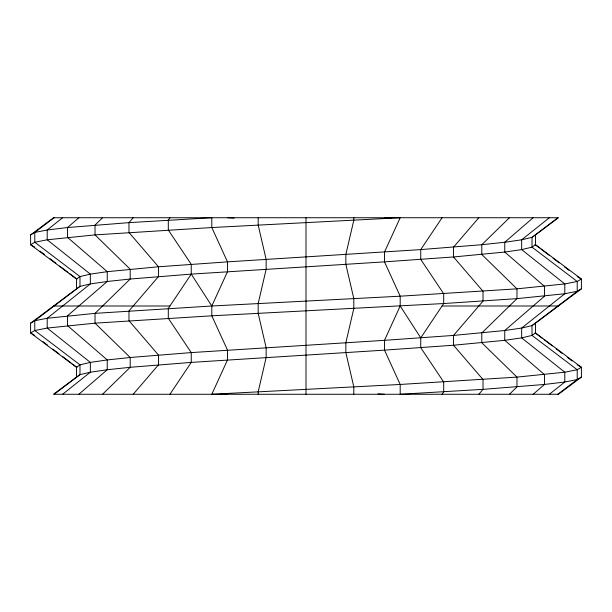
<?xml version="1.0" encoding="UTF-8"?>
<svg xmlns="http://www.w3.org/2000/svg" width="612" height="612" viewBox="0 0 612 612"><rect width="100%" height="100%" fill="white"/><g stroke="black" fill="none" stroke-linecap="round" stroke-linejoin="round"><path stroke-width="0.92" d="M577.215 364.844L581.4 367.299L577.215 369.747L564.792 372.203L516.972 377.107L400.194 384.458L211.806 394.266L227.503 359.94L227.503 350.133L211.806 315.807L211.806 306L227.503 271.674L227.503 261.867L211.806 227.542L211.806 217.734L128.979 222.638L67.496 227.542L47.208 229.99L34.785 232.445L30.6 234.893L30.6 244.701L76.5 279.026L76.5 288.833L30.6 323.167L30.6 332.974L76.5 367.299L76.5 377.107L53.55 394.266L558.45 394.266L581.4 377.107L581.4 367.299L535.5 332.974L535.5 323.167L581.4 288.833L581.4 279.026L535.5 244.701L535.5 234.893L558.45 217.734L53.55 217.734L30.6 234.893M34.785 247.156L30.6 244.701L34.785 242.253L47.208 239.797L95.028 234.893L211.806 227.542L400.194 217.734L384.497 252.06L384.497 261.867L400.194 296.193L400.194 306L384.497 340.326L384.497 350.133L400.194 384.458L400.194 394.266L483.021 389.362L544.504 384.458L564.792 382.01L577.215 379.555L581.4 377.107M169.937 217.734L168.3 220.182L168.3 229.99L191.25 264.315L191.25 274.122L211.806 306L400.194 296.193L516.972 288.833L564.792 283.93L577.215 281.482L581.4 279.026L577.215 276.578M535.5 244.701L532.012 247.156L521.661 249.604L504.755 252.06L453.523 256.964L384.497 261.867L191.25 274.122L168.3 308.456L168.3 318.263L191.25 352.589L191.25 362.396L169.937 394.266M442.063 217.734L420.75 249.604L420.75 259.412L443.7 293.737L443.7 303.544L420.75 337.878L420.75 347.685L443.7 382.01L443.7 391.818L442.063 394.266M133.194 217.734L128.979 222.638L128.979 232.445L158.477 266.771L158.477 276.578L128.979 310.904L128.979 320.711L158.477 355.037L158.477 364.844L133.194 394.266M478.806 217.734L453.523 247.156L453.523 256.964L483.021 291.289L483.021 301.096L453.523 335.422L453.523 345.229L483.021 379.555L483.021 389.362L478.806 394.266M102.564 217.734L95.028 225.086L95.028 234.893L130.195 269.219L130.195 279.026L95.028 313.359L47.208 318.263L34.785 320.711L30.6 323.167M102.564 394.266L130.195 367.299L191.25 362.396L384.497 350.133L453.523 345.229L504.755 340.326L521.661 337.878L532.012 335.422L535.5 332.974M509.436 217.734L481.805 244.701L420.75 249.604L227.503 261.867L158.477 266.771L107.245 271.674L90.339 274.122L79.988 276.578L76.5 279.026M509.436 394.266L516.972 386.914L516.972 377.107L481.805 342.781L481.805 332.974L516.972 298.641L564.792 293.737L577.215 291.289L581.4 288.833M78.856 217.734L67.496 227.542L67.496 237.349L107.245 271.674L107.245 281.482L67.496 315.807L67.496 325.615L107.245 359.94L130.195 357.492L191.25 352.589L384.497 340.326L453.523 335.422L504.755 330.518L521.661 328.07L532.012 325.615L535.5 323.167M78.856 394.266L107.245 369.747L130.195 367.299L130.195 357.492L95.028 323.167L95.028 313.359L211.806 306M533.144 217.734L504.755 242.253L481.805 244.701L481.805 254.508L516.972 288.833L516.972 298.641L443.7 303.544L211.806 315.807L95.028 323.167L47.208 328.07L34.785 330.518L30.6 332.974L34.785 335.422M533.144 394.266L544.504 384.458L544.504 374.651L504.755 340.326L504.755 330.518L544.504 296.193L544.504 286.385L504.755 252.06L504.755 242.253L521.661 239.797L532.012 237.349L535.5 234.893M62.615 217.734L47.208 229.99L47.208 239.797L90.339 274.122L90.339 283.93L47.208 318.263L47.208 328.07L90.339 362.396L107.245 359.94L107.245 369.747L90.339 372.203L79.988 374.651L76.5 377.107M62.615 394.266L90.339 372.203L90.339 362.396L79.988 364.844L76.5 367.299M549.385 217.734L521.661 239.797L521.661 249.604L564.792 283.93L564.792 293.737L521.661 328.07L521.661 337.878L564.792 372.203L564.792 382.01L549.385 394.266M54.154 217.734L34.785 232.445L34.785 242.253L79.988 276.578L79.988 286.385L34.785 320.711L34.785 330.518L79.988 364.844L79.988 374.651L54.154 394.266M557.846 217.734L532.012 237.349L532.012 247.156L577.215 281.482L577.215 291.289L532.012 325.615L532.012 335.422L577.215 369.747L577.215 379.555L557.846 394.266M76.5 288.833L79.988 286.385L90.339 283.93L107.245 281.482L130.195 279.026L191.25 274.122M53.55 306L169.937 306M442.063 306L558.45 306M227.503 217.734L234.105 218.147M377.895 393.853L384.497 394.266M384.497 217.734L390.999 218.17M221.001 393.83L227.503 394.266M535.026 244.54L539.547 247.975M541.054 249.115L549.339 255.411M553.11 258.272L559.139 262.846M564.409 266.847L568.931 270.282M535.026 332.806L542.561 338.528M544.068 339.675L552.353 345.964M556.124 348.825L562.145 353.407M567.423 357.408L571.945 360.843M40.055 251.157L44.577 254.592M49.855 258.593L55.876 263.175M59.647 266.036L67.932 272.325M69.439 273.472L76.974 279.194M43.069 341.718L47.591 345.153M52.861 349.154L58.89 353.728M62.661 356.589L70.946 362.885M72.453 364.025L76.974 367.46M400.194 306L420.75 337.878M353.82 217.734L353.82 220.182L345.849 254.508L345.849 264.315L353.82 298.641L353.82 308.456L345.849 342.781L345.849 352.589L353.82 386.914L353.82 394.266M306 217.734L306 394.266M258.18 217.734L258.18 225.086L266.151 259.412L266.151 269.219L258.18 303.544L258.18 313.359L266.151 347.685L266.151 357.492L258.18 391.818L258.18 394.266"/></g></svg>
